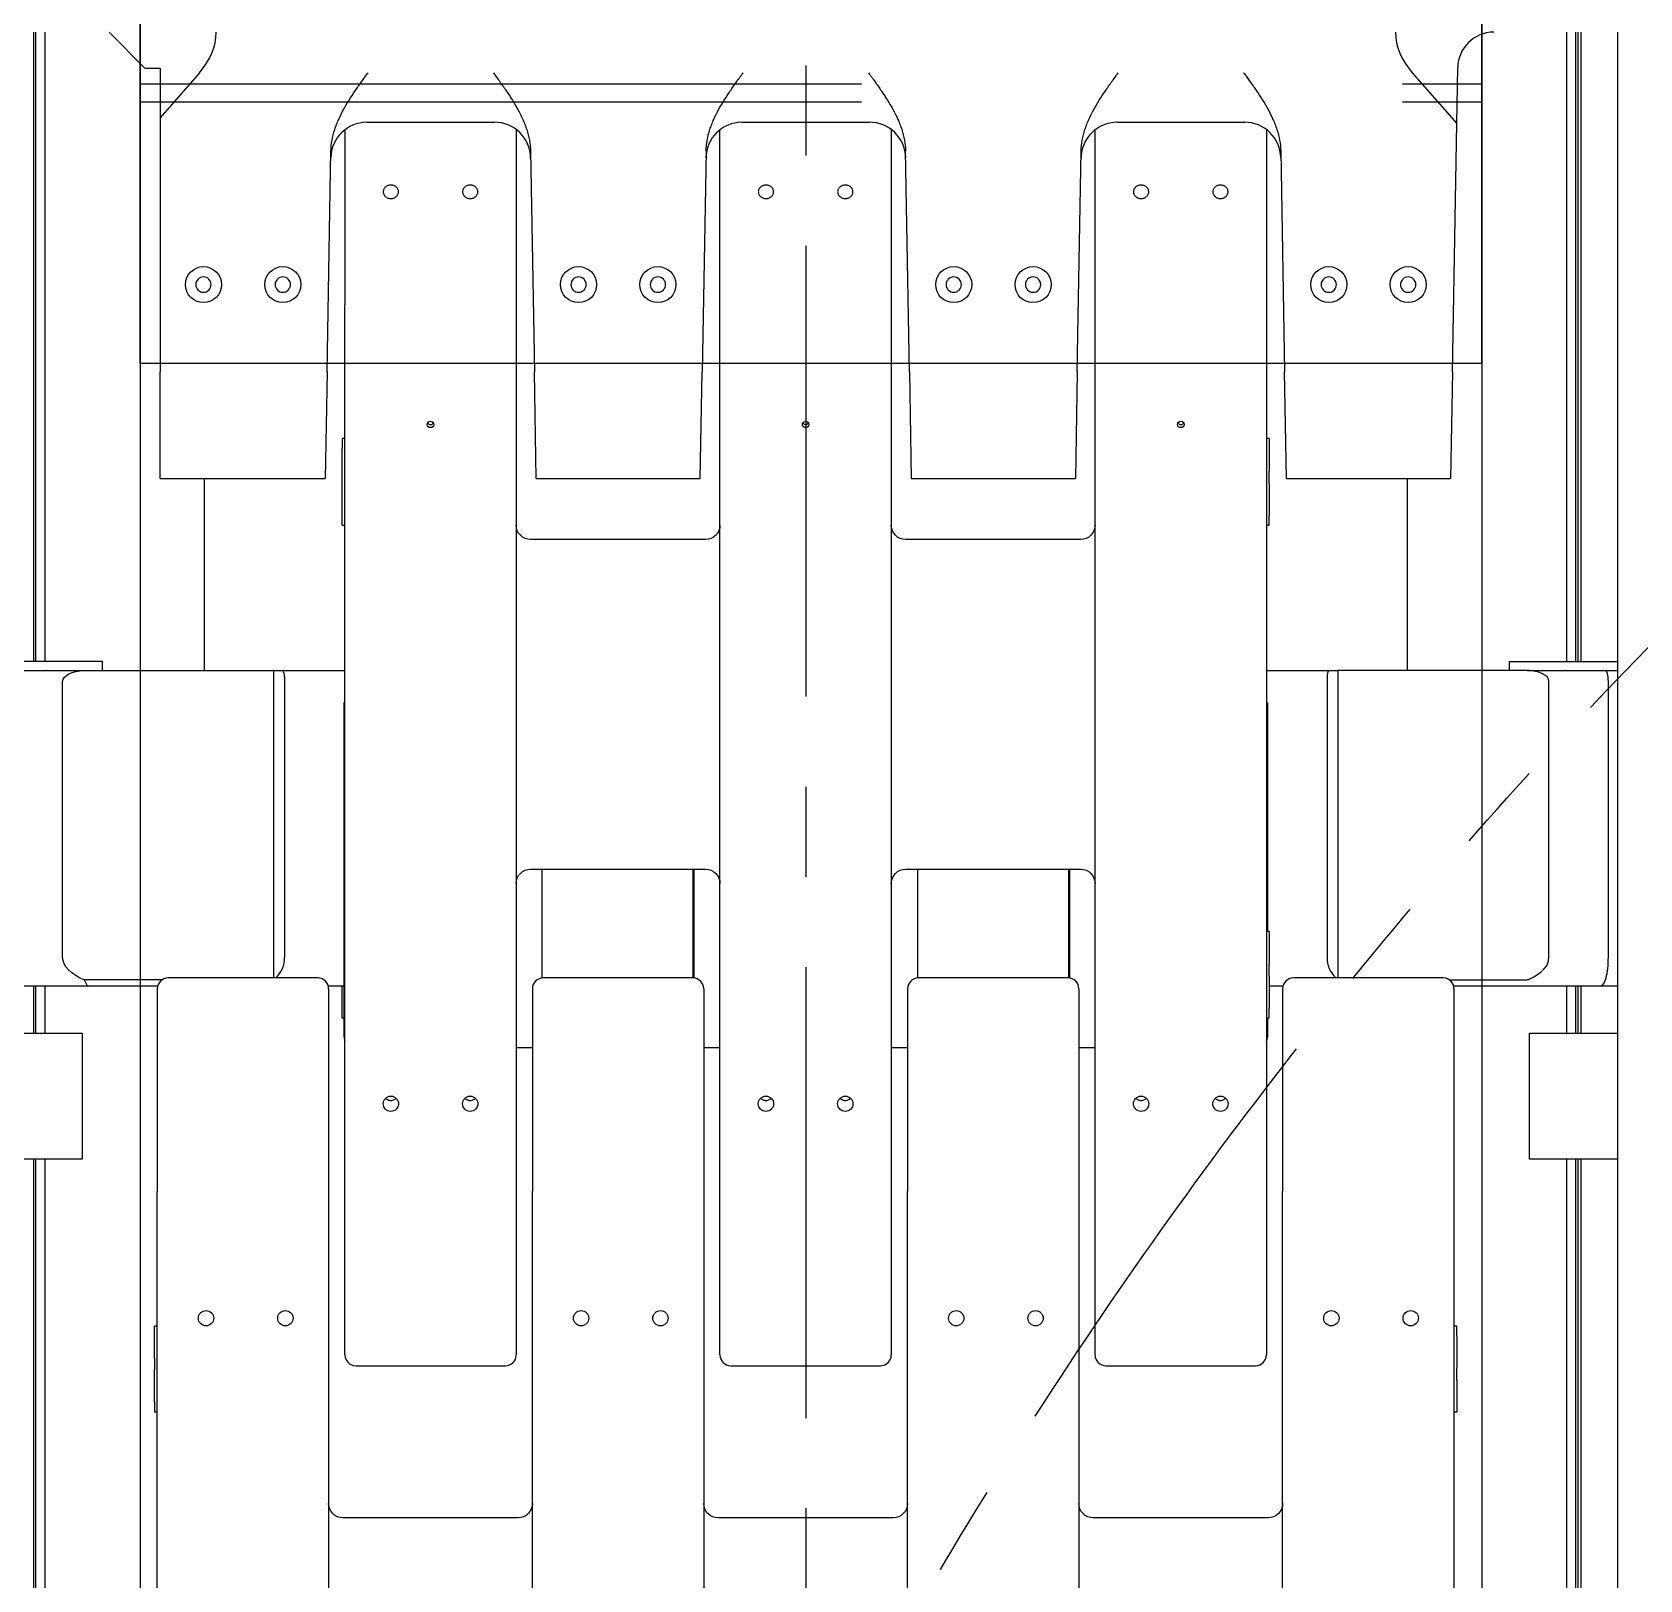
# Model space of a CAD drawing. Header units: millimetres. Extents: x 10462777 to 22643323, y 453826 to 1389191.
# Drawn here: x 11307912 to 11308803, y 599087 to 599945 of the extents above; entities that cross this region are included whole.
import ezdxf

# ---------------------------------------------------------------- set-up
doc = ezdxf.new("R2010")
doc.units = ezdxf.units.MM
doc.header["$LTSCALE"] = 200
doc.header["$MEASUREMENT"] = 0
for name, pattern in [('CENTER', [2, 1.25, -0.25, 0.25, -0.25]), ('DASHED', [3.5, 2, -1.5]), ('PHANTOM', [2.5, 1.25, -0.25, 0.25, -0.25, 0.25, -0.25])]:
    doc.linetypes.add(name, pattern=pattern)
doc.layers.get('0').update_dxf_attribs({"linetype": 'CONTINUOUS'})
doc.layers.add('1', color=1, linetype='CENTER')
doc.layers.add('2', color=2, linetype='CONTINUOUS')
doc.layers.add('LAYOUT', color=8, linetype='CONTINUOUS', lineweight=25)
doc.layers.add('TOP$23', color=7, linetype='CONTINUOUS', true_color=0xffffff)

# ---------------------------------------------------------------- blocks, each defined once
blk = doc.blocks.new('A$C7DA30AB0')
at = {"layer": 'LAYOUT', "color": 6, "linetype": 'PHANTOM'}
blk.add_circle((3030.45, 3025.99, 0), 2693.02, dxfattribs=at)

msp = doc.modelspace()

# ---------------------------------------------------------------- linework, layer by layer
at = {"layer": '1', "color": 23, "linetype": 'CENTER'}
msp.add_line((11308340.78353, 601826.84018, 0), (11308340.78353, 593861.87204, 0), dxfattribs=at)
at = {"layer": '2', "color": 252, "linetype": 'Continuous'}
for p, q in [((11307912.77745, 599596.28881, 0), (11307912.77745, 599945.25892, 0)), ((11307913.77747, 599596.30612, 0), (11307913.77747, 599945.2827, 0)), ((11307918.77754, 599945.2827, 0), (11307918.77754, 599596.30612, 0)), ((11308762.78953, 599596.30612, 0), (11308762.78953, 599945.2827, 0)), ((11308767.7896, 599596.30612, 0), (11308767.7896, 599945.2827, 0)), ((11308768.78961, 599945.25892, 0), (11308768.78961, 599596.28881, 0)), ((11308770.78964, 599596.25522, 0), (11308770.78964, 599945.2858, 0)), ((11308790.84243, 599945.27421, 0), (11308790.84243, 598594.84909, 0)), ((11308007.2788, 599591.29208, 0), (11308007.2788, 599697.80618, 0)), ((11308674.28827, 599697.80618, 0), (11308674.28827, 599591.29208, 0)), ((11308194.43145, 599481.16739, 0), (11308194.43145, 599420.79794, 0)), ((11308278.08264, 599481.16739, 0), (11308278.08264, 599420.84357, 0)), ((11308402.78441, 599481.16739, 0), (11308402.78441, 599420.83216, 0)), ((11308486.4356, 599481.16739, 0), (11308486.4356, 599420.84072, 0)), ((11307912.77745, 599390.26885, 0), (11307912.77745, 599416.27078, 0)), ((11307913.77747, 599390.30278, 0), (11307913.77747, 599416.30495, 0)), ((11307918.77754, 599416.30495, 0), (11307918.77754, 599390.30278, 0)), ((11307981.17843, 599414.84295, 0), (11307981.17843, 599302.40647, 0)), ((11308070.17969, 599420.84304, 0), (11307987.17851, 599420.84304, 0)), ((11308076.17977, 599414.84295, 0), (11308076.17977, 599302.40647, 0)), ((11308189.18138, 599414.84295, 0), (11308189.18138, 599302.40647, 0)), ((11308278.18264, 599420.84304, 0), (11308195.18147, 599420.84304, 0)), ((11308284.18273, 599414.84295, 0), (11308284.18273, 599302.40647, 0)), ((11308397.18433, 599414.84295, 0), (11308397.18433, 599302.40647, 0)), ((11308486.1856, 599420.84304, 0), (11308403.18442, 599420.84304, 0)), ((11308492.18568, 599414.84295, 0), (11308492.18568, 599302.40647, 0)), ((11308605.18729, 599414.84295, 0), (11308605.18729, 599302.40647, 0)), ((11308694.18855, 599420.84304, 0), (11308611.18737, 599420.84304, 0)), ((11308700.18864, 599414.84295, 0), (11308700.18864, 599302.40647, 0)), ((11308762.78953, 599390.30278, 0), (11308762.78953, 599416.30495, 0)), ((11308767.7896, 599390.30278, 0), (11308767.7896, 599416.30495, 0)), ((11308768.78961, 599416.27078, 0), (11308768.78961, 599390.26885, 0)), ((11308770.78964, 599390.25916, 0), (11308770.78964, 599416.25547, 0)), ((11307912.77745, 598594.85162, 0), (11307912.77745, 599320.24504, 0)), ((11307913.77747, 598927.0922, 0), (11307913.77747, 599320.30089, 0)), ((11307918.77754, 599320.30089, 0), (11307918.77754, 598927.0922, 0)), ((11308762.78953, 598927.0922, 0), (11308762.78953, 599320.30089, 0)), ((11308767.7896, 598927.0922, 0), (11308767.7896, 599320.30089, 0)), ((11308768.78961, 599320.24504, 0), (11308768.78961, 598594.85162, 0)), ((11308770.78964, 598594.84896, 0), (11308770.78964, 599320.27755, 0)), ((11307981.17843, 598710.86104, 0), (11307981.17843, 599302.40647, 0)), ((11308076.17977, 599302.40647, 0), (11308076.17977, 598710.86104, 0)), ((11308189.18138, 598710.86104, 0), (11308189.18138, 599302.40647, 0)), ((11308284.18273, 599302.40647, 0), (11308284.18273, 598710.86104, 0)), ((11308397.18433, 598710.86104, 0), (11308397.18433, 599302.40647, 0)), ((11308492.18568, 599302.40647, 0), (11308492.18568, 598710.86104, 0)), ((11308605.18729, 598710.86104, 0), (11308605.18729, 599302.40647, 0)), ((11308700.18864, 599302.40647, 0), (11308700.18864, 598710.86104, 0)), ((11307981.17843, 599227.70835, 0), (11307979.6784, 599227.70835, 0)), ((11307979.6784, 599227.67343, 0), (11307979.6784, 599227.70835, 0)), ((11307979.6784, 599210.11273, 0), (11307979.6784, 599227.67343, 0)), ((11308701.68866, 599227.70835, 0), (11308700.18864, 599227.70835, 0)), ((11308701.68866, 599222.35467, 0), (11308701.68866, 599227.70835, 0)), ((11308701.68866, 599222.35467, 0), (11308701.68866, 599204.45918, 0)), ((11307979.6784, 599210.11273, 0), (11307979.6784, 599203.50116, 0)), ((11307979.6784, 599185.60567, 0), (11307979.6784, 599203.50116, 0)), ((11308701.68866, 599197.84761, 0), (11308701.68866, 599204.45918, 0)), ((11308701.68866, 599197.84761, 0), (11308701.68866, 599180.28691, 0)), ((11307979.6784, 599185.60567, 0), (11307979.6784, 599180.25199, 0)), ((11307979.6784, 599180.25199, 0), (11307981.17843, 599180.25199, 0)), ((11308700.18864, 599180.25199, 0), (11308701.68866, 599180.25199, 0)), ((11308701.68866, 599180.28691, 0), (11308701.68866, 599180.25199, 0)), ((11308181.18127, 599121.50375, 0), (11308084.17989, 599121.50375, 0)), ((11308389.18422, 599121.50375, 0), (11308292.18284, 599121.50375, 0)), ((11308597.18718, 599121.50375, 0), (11308500.1858, 599121.50375, 0))]:
    msp.add_line(p, q, dxfattribs=at)
at = {"layer": '2', "color": 124, "linetype": 'Continuous'}
for p, q in [((11307954.45792, 599945.29672, 0), (11307974.32247, 599925.29644, 0)), ((11307974.32247, 599925.29644, 0), (11307982.67845, 599925.29644, 0)), ((11307982.67845, 599925.29644, 0), (11307982.67845, 599897.79702, 0)), ((11308004.50241, 599922.78226, 0), (11307982.67845, 599897.79702, 0)), ((11308677.06466, 599922.78226, 0), (11308701.72305, 599894.55202, 0)), ((11308701.72305, 599894.55202, 0), (11308702.26579, 599925.64549, 0)), ((11307982.67845, 599897.79702, 0), (11307982.67845, 599756.88864, 0)), ((11308097.3814, 599895.29601, 0), (11308168.17976, 599895.29601, 0)), ((11308305.38435, 599895.29601, 0), (11308376.18272, 599895.29601, 0)), ((11308513.38731, 599895.29601, 0), (11308584.18567, 599895.29601, 0)), ((11308699.32013, 599756.88864, 0), (11308701.72305, 599894.55202, 0)), ((11308085.1799, 599891.14432, 0), (11308085.1799, 599794.03751, 0)), ((11308180.18125, 599891.2955, 0), (11308180.18125, 599794.03751, 0)), ((11308293.18286, 599794.03751, 0), (11308293.18286, 599891.14432, 0)), ((11308388.18421, 599891.2955, 0), (11308388.18421, 599794.03751, 0)), ((11308501.18581, 599794.03751, 0), (11308501.18581, 599891.14432, 0)), ((11308596.18716, 599891.2955, 0), (11308596.18716, 599794.03751, 0)), ((11308075.31126, 599756.88864, 0), (11308077.45078, 599879.46131, 0)), ((11308188.11038, 599879.46131, 0), (11308190.2499, 599756.88864, 0)), ((11308285.45373, 599879.46131, 0), (11308283.31422, 599756.88864, 0)), ((11308398.25285, 599756.88864, 0), (11308396.11334, 599879.46131, 0)), ((11308491.31717, 599756.88864, 0), (11308493.45669, 599879.46131, 0)), ((11308604.11629, 599879.46131, 0), (11308606.2558, 599756.88864, 0)), ((11308085.1799, 599302.08429, 0), (11308085.1799, 599794.03751, 0)), ((11308180.18125, 599794.03751, 0), (11308180.18125, 599302.08429, 0)), ((11308293.18286, 599302.08429, 0), (11308293.18286, 599794.03751, 0)), ((11308388.18421, 599794.03751, 0), (11308388.18421, 599302.08429, 0)), ((11308501.18581, 599302.08429, 0), (11308501.18581, 599794.03751, 0)), ((11308596.18716, 599794.03751, 0), (11308596.18716, 599302.08429, 0)), ((11307982.67845, 599697.79321, 0), (11307982.67845, 599756.88864, 0)), ((11308075.31126, 599756.88864, 0), (11308074.27975, 599697.79321, 0)), ((11308191.28141, 599697.79321, 0), (11308190.2499, 599756.88864, 0)), ((11308282.2827, 599697.79321, 0), (11308283.31422, 599756.88864, 0)), ((11308398.25285, 599756.88864, 0), (11308399.28436, 599697.79321, 0)), ((11308491.31717, 599756.88864, 0), (11308490.28566, 599697.79321, 0)), ((11308607.28732, 599697.79321, 0), (11308606.2558, 599756.88864, 0)), ((11308699.32013, 599756.88864, 0), (11308698.28861, 599697.79321, 0)), ((11308085.1799, 599719.95554, 0), (11308083.67988, 599719.95554, 0)), ((11308083.67988, 599719.95554, 0), (11308083.67988, 599714.6209, 0)), ((11308597.68718, 599719.95554, 0), (11308596.18716, 599719.95554, 0)), ((11308597.68718, 599719.95554, 0), (11308597.68718, 599719.91852, 0)), ((11308597.68718, 599719.91852, 0), (11308597.68718, 599701.84042, 0)), ((11308083.67988, 599696.7317, 0), (11308083.67988, 599714.6209, 0)), ((11307982.67845, 599697.79321, 0), (11308074.27975, 599697.79321, 0)), ((11308191.28141, 599697.79321, 0), (11308282.2827, 599697.79321, 0)), ((11308399.28436, 599697.79321, 0), (11308490.28566, 599697.79321, 0)), ((11308597.68718, 599695.2119, 0), (11308597.68718, 599701.84042, 0)), ((11308607.28732, 599697.79321, 0), (11308698.28861, 599697.79321, 0)), ((11308083.67988, 599690.06616, 0), (11308083.67988, 599696.7317, 0)), ((11308083.67988, 599672.02507, 0), (11308083.67988, 599690.10318, 0)), ((11308597.68718, 599695.2119, 0), (11308597.68718, 599677.32269, 0)), ((11308083.67988, 599671.98806, 0), (11308083.67988, 599672.02507, 0)), ((11308083.67988, 599671.98806, 0), (11308085.1799, 599671.98806, 0)), ((11308596.18716, 599671.98806, 0), (11308597.68718, 599671.98806, 0)), ((11308597.68718, 599671.98806, 0), (11308597.68718, 599677.32269, 0)), ((11308285.18274, 599663.96541, 0), (11308188.18137, 599663.96541, 0)), ((11308493.1857, 599663.96541, 0), (11308396.18432, 599663.96541, 0)), ((11307950.77799, 599596.29177, 0), (11307890.72296, 599596.29177, 0)), ((11307897.38493, 599591.2917, 0), (11307940.68682, 599591.2917, 0)), ((11307920.14492, 599591.2917, 0), (11307919.77755, 599591.2917, 0)), ((11307940.68682, 599591.2917, 0), (11308045.77934, 599591.2917, 0)), ((11307950.77799, 599591.29157, 0), (11307950.77799, 599596.29177, 0)), ((11308045.77934, 599420.8443, 0), (11308045.77934, 599591.2917, 0)), ((11308045.77934, 599591.2917, 0), (11308050.82762, 599591.2917, 0)), ((11308050.82762, 599591.2917, 0), (11308068.77967, 599591.2917, 0)), ((11308079.36301, 599591.2917, 0), (11308085.18152, 599591.2917, 0)), ((11308596.18531, 599591.2917, 0), (11308602.20406, 599591.2917, 0)), ((11308612.7874, 599591.2917, 0), (11308630.73945, 599591.2917, 0)), ((11308630.73945, 599591.2917, 0), (11308635.78772, 599591.2917, 0)), ((11308635.78772, 599591.2917, 0), (11308635.78772, 599420.8443, 0)), ((11308740.88025, 599591.2917, 0), (11308635.78772, 599591.2917, 0)), ((11308730.78907, 599596.29177, 0), (11308730.78907, 599591.29157, 0)), ((11308730.78907, 599596.29177, 0), (11308790.83544, 599596.29177, 0)), ((11308740.88025, 599591.2917, 0), (11308784.18214, 599591.2917, 0)), ((11308761.78951, 599591.2917, 0), (11308761.42215, 599591.2917, 0)), ((11308784.18214, 599591.2917, 0), (11308790.84309, 599591.2917, 0)), ((11307928.68665, 599432.28944, 0), (11307928.68665, 599585.29161, 0)), ((11308051.77943, 599588.04887, 0), (11308051.77943, 599432.28944, 0)), ((11308629.78764, 599588.04887, 0), (11308629.78764, 599432.28944, 0)), ((11308752.88042, 599432.28944, 0), (11308752.88042, 599585.29161, 0)), ((11308785.78985, 599432.28944, 0), (11308785.78985, 599585.29161, 0)), ((11308084.7799, 599487.46476, 0), (11308084.7799, 599573.64087, 0)), ((11308596.78717, 599573.64087, 0), (11308596.78717, 599487.46476, 0)), ((11308084.7799, 599388.28881, 0), (11308084.7799, 599487.46476, 0)), ((11308596.78717, 599487.46476, 0), (11308596.78717, 599446.64676, 0)), ((11308188.18137, 599481.16776, 0), (11308285.18274, 599481.16776, 0)), ((11308278.78265, 599420.81103, 0), (11308278.78265, 599481.17184, 0)), ((11308396.18432, 599481.16776, 0), (11308493.1857, 599481.16776, 0)), ((11308487.13561, 599442.28958, 0), (11308487.13561, 599481.16736, 0)), ((11308487.13561, 599420.77253, 0), (11308487.13561, 599442.28958, 0)), ((11308597.68718, 599446.64819, 0), (11308596.18716, 599446.64819, 0)), ((11308597.68718, 599446.64819, 0), (11308597.68718, 599446.61117, 0)), ((11308597.68718, 599446.61117, 0), (11308597.68718, 599428.53307, 0)), ((11308597.68718, 599421.90455, 0), (11308597.68718, 599428.53307, 0)), ((11308597.68718, 599421.90455, 0), (11308597.68718, 599404.01534, 0)), ((11307943.36635, 599416.28921, 0), (11307900.06446, 599416.28921, 0)), ((11307983.79774, 599419.79926, 0), (11307940.68682, 599419.79926, 0)), ((11307981.35678, 599416.28921, 0), (11307943.36635, 599416.28921, 0)), ((11308084.7799, 599416.28921, 0), (11308076.00312, 599416.28921, 0)), ((11308083.67988, 599398.71772, 0), (11308083.67988, 599416.28908, 0)), ((11308605.36414, 599416.28921, 0), (11308597.68725, 599416.28921, 0)), ((11308697.56865, 599419.79926, 0), (11308739.87543, 599419.79926, 0)), ((11308738.20072, 599416.28921, 0), (11308700.0104, 599416.28921, 0)), ((11308781.50261, 599416.28921, 0), (11308738.20072, 599416.28921, 0)), ((11308790.84302, 599416.28921, 0), (11308781.50261, 599416.28921, 0)), ((11308597.68718, 599398.68071, 0), (11308597.68718, 599404.01534, 0)), ((11308083.67988, 599398.68071, 0), (11308083.67988, 599398.71772, 0)), ((11308083.67988, 599398.68071, 0), (11308084.77989, 599398.68071, 0)), ((11308596.18716, 599398.68071, 0), (11308597.68718, 599398.68071, 0)), ((11308596.78717, 599398.68089, 0), (11308596.78717, 599388.28881, 0)), ((11307890.72464, 599390.28884, 0), (11307939.52783, 599390.28884, 0)), ((11307939.52783, 599390.28884, 0), (11307939.52783, 599320.28785, 0)), ((11308742.03923, 599390.28884, 0), (11308790.84102, 599390.28884, 0)), ((11308742.03923, 599320.28785, 0), (11308742.03923, 599390.28884, 0)), ((11308180.181, 599382.28873, 0), (11308189.18086, 599382.28873, 0)), ((11308284.18448, 599382.28873, 0), (11308293.18429, 599382.28873, 0)), ((11308388.18321, 599382.28873, 0), (11308397.18302, 599382.28873, 0)), ((11308492.187, 599382.28873, 0), (11308501.18686, 599382.28873, 0)), ((11307939.52783, 599320.28785, 0), (11307890.72464, 599320.28785, 0)), ((11308790.84102, 599320.28785, 0), (11308742.03923, 599320.28785, 0)), ((11308085.1799, 599211.84007, 0), (11308085.1799, 599302.08429, 0)), ((11308180.18125, 599302.08429, 0), (11308180.18125, 599211.84007, 0)), ((11308293.18286, 599211.84007, 0), (11308293.18286, 599302.08429, 0)), ((11308388.18421, 599302.08429, 0), (11308388.18421, 599211.84007, 0)), ((11308501.18581, 599211.84007, 0), (11308501.18581, 599302.08429, 0)), ((11308596.18716, 599302.08429, 0), (11308596.18716, 599211.84007, 0)), ((11308091.17999, 599205.83998, 0), (11308174.18117, 599205.83998, 0)), ((11308299.18294, 599205.83998, 0), (11308382.18412, 599205.83998, 0)), ((11308507.1859, 599205.83998, 0), (11308590.18708, 599205.83998, 0))]:
    msp.add_line(p, q, dxfattribs=at)
for centre in [(11308006.77879, 599805.29474, 0), (11308050.77941, 599805.29474, 0), (11308214.78174, 599805.29474, 0), (11308258.78237, 599805.29474, 0), (11308422.7847, 599805.29474, 0), (11308466.78532, 599805.29474, 0), (11308630.78765, 599805.29474, 0), (11308674.78828, 599805.29474, 0)]:
    msp.add_circle(centre, 10.00014, dxfattribs=at)
at = {"layer": '2', "color": 124, "linetype": 'Continuous', "extrusion": (0, 0, -1)}
for centre in [(-11308006.77879, 599805.29474, 0), (-11308050.77941, 599805.29474, 0), (-11308214.78174, 599805.29474, 0), (-11308258.78237, 599805.29474, 0), (-11308422.7847, 599805.29474, 0), (-11308466.78532, 599805.29474, 0), (-11308630.78765, 599805.29474, 0), (-11308674.78828, 599805.29474, 0)]:
    msp.add_circle(centre, 4.25006, dxfattribs=at)
at = {"layer": '2', "color": 124, "linetype": 'Continuous'}
for centre, radius, start, end in [((11308722.26303, 599925.29644, 0), 20.00028, 90, 179.00000004), ((11308097.3814, 599875.29573, 0), 20.00028, 90.17483988, 179.00000004), ((11308168.17976, 599875.29573, 0), 20.00028, 0.99999996, 90.55291154), ((11308305.38435, 599875.29573, 0), 20.00028, 90.17483988, 179.00000004), ((11308376.18272, 599875.29573, 0), 20.00028, 0.99999996, 90.55291154), ((11308513.38731, 599875.29573, 0), 20.00028, 90.17483988, 179.00000004), ((11308584.18567, 599875.29573, 0), 20.00028, 0.99999996, 90.55291154), ((11308045.77934, 599588.04887, 0), 6.00009, 0, 32.71520273), ((11308635.78772, 599588.04887, 0), 6.00009, 147.28479727, 180), ((11308035.7792, 599432.28944, 0), 16.00023, 314.3255592, 0), ((11308645.78787, 599432.28944, 0), 16.00023, 180, 225.6744408), ((11308090.77998, 599388.28881, 0), 6.00009, 180, 201.04029934), ((11308590.78708, 599388.28881, 0), 6.00009, 334.15731167, 0), ((11308091.17999, 599211.84007, 0), 6.00009, 180, 270), ((11308174.18117, 599211.84007, 0), 6.00009, 270, 0), ((11308299.18294, 599211.84007, 0), 6.00009, 180, 270), ((11308382.18412, 599211.84007, 0), 6.00009, 270, 0), ((11308507.1859, 599211.84007, 0), 6.00009, 180, 270), ((11308590.18708, 599211.84007, 0), 6.00009, 270, 0)]:
    msp.add_arc(centre, radius, start, end, dxfattribs=at)
at = {"layer": '2', "color": 124, "linetype": 'Continuous', "extrusion": (0, 0, -1)}
for centre, start, end in [((-11308188.18137, 599671.96552, 0), 270, 0), ((-11308285.18274, 599671.96552, 0), 180, 270), ((-11308396.18432, 599671.96552, 0), 270, 0), ((-11308493.1857, 599671.96552, 0), 180, 270), ((-11308188.18137, 599473.16765, 0), 0, 90), ((-11308285.18274, 599473.16765, 0), 90, 180), ((-11308396.18432, 599473.16765, 0), 0, 90), ((-11308493.1857, 599473.16765, 0), 90, 180)]:
    msp.add_arc(centre, 8.00011, start, end, dxfattribs=at)
at = {"layer": '2', "color": 252, "linetype": 'Continuous'}
for centre, start, end in [((11307987.17851, 599414.84295, 0), 90, 180), ((11308070.17969, 599414.84295, 0), 0, 90), ((11308195.18147, 599414.84295, 0), 90, 180), ((11308278.18264, 599414.84295, 0), 0, 90), ((11308403.18442, 599414.84295, 0), 90, 180), ((11308486.1856, 599414.84295, 0), 0, 90), ((11308611.18737, 599414.84295, 0), 90, 180), ((11308694.18855, 599414.84295, 0), 0, 90)]:
    msp.add_arc(centre, 6.00009, start, end, dxfattribs=at)
at = {"layer": '2', "color": 252, "linetype": 'Continuous', "extrusion": (0, 0, -1)}
for centre, start, end in [((-11308084.17989, 599129.50386, 0), 270, 0), ((-11308181.18127, 599129.50386, 0), 180, 270), ((-11308292.18284, 599129.50386, 0), 270, 0), ((-11308389.18422, 599129.50386, 0), 180, 270), ((-11308500.1858, 599129.50386, 0), 270, 0), ((-11308597.18718, 599129.50386, 0), 180, 270)]:
    msp.add_arc(centre, 8.00011, start, end, dxfattribs=at)
at = {"layer": '2', "color": 124, "linetype": 'Continuous'}
for centre, major_axis, ratio, start_param, end_param in [((11307927.17512, 599945.29672, 0), (86.60377, 0), 0.577350269, 5.816103174, 6.283185307), ((11308754.39195, 599945.29672, 0), (86.60377, 0), 0.577350269, 3.141592654, 3.608674786), ((11308132.68058, 599729.55283, 0), (-1.80003, 0), 0.993830785, 0.519048081, 2.622539926), ((11308340.68353, 599729.55283, 0), (-1.80003, 0), 0.993830785, 0.519048081, 2.622539926), ((11308548.68649, 599729.55283, 0), (-1.80003, 0), 0.993830785, 0.519048081, 2.622539926), ((11308740.88025, 599585.29161, 0), (12.00017, 0), 0.5, 0, 1.570796327), ((11308784.18214, 599585.29161, 0), (0, -6.00009), 0.267949192, 1.570796327, 3.141592654), ((11308720.87997, 599432.28944, 0), (-32.00045, 0), 0.5, 2.289037441, 3.141592654), ((11308781.50261, 599432.28944, 0), (0, -16.00023), 0.267949192, 0, 1.570796327), ((11307943.36635, 599432.28944, 0), (0, -16.00023), 0.267949192, 5.608053774, 6.283185307)]:
    msp.add_ellipse(centre, major_axis=major_axis, ratio=ratio, start_param=start_param, end_param=end_param, dxfattribs=at)
for centre, major_axis in [((11308132.68058, 599727.7783, 0), (-1.80003, 0)), ((11308340.68353, 599727.7783, 0), (-1.80003, 0)), ((11308548.68649, 599727.7783, 0), (-1.80003, 0)), ((11308110.68026, 599351.11108, 0), (-4.25006, 0)), ((11308154.68089, 599351.11108, 0), (-4.25006, 0)), ((11308318.68322, 599351.11108, 0), (-4.25006, 0)), ((11308362.68384, 599351.11108, 0), (-4.25006, 0)), ((11308526.68617, 599351.11108, 0), (-4.25006, 0)), ((11308570.6868, 599351.11108, 0), (-4.25006, 0))]:
    msp.add_ellipse(centre, major_axis=major_axis, ratio=0.993830785, dxfattribs=at)
at = {"layer": '2', "color": 124, "linetype": 'Continuous', "extrusion": (0, 0, -1)}
for centre, major_axis, start_param, end_param in [((11307940.68682, 599585.29161, 0), (12.00017, 0), 3.141592654, 4.71238898), ((11307960.6871, 599432.28944, 0), (-32.00045, 0), 5.387520513, 6.283185307)]:
    msp.add_ellipse(centre, major_axis=major_axis, ratio=0.5, start_param=start_param, end_param=end_param, dxfattribs=at)
at = {"layer": '2', "color": 252, "linetype": 'Continuous'}
for centre in [(11308008.17881, 599232.16649, 0), (11308052.17943, 599232.16649, 0), (11308216.18176, 599232.16649, 0), (11308260.18239, 599232.16649, 0), (11308424.18472, 599232.16649, 0), (11308468.18534, 599232.16649, 0), (11308632.18767, 599232.16649, 0), (11308676.1883, 599232.16649, 0)]:
    msp.add_ellipse(centre, major_axis=(-4.25006, 0), ratio=0.994179885, dxfattribs=at)
at = {"layer": '2', "color": 124, "linetype": 'Continuous'}
for points, knots in [([(11308077.45078, 599879.46131, 0), (11308077.48597, 599881.47736, 0), (11308077.7047, 599883.46315, 0), (11308078.42766, 599887.38763, 0), (11308078.93278, 599889.32619, 0), (11308079.86668, 599892.20496, 0), (11308080.20827, 599893.16164, 0), (11308080.94146, 599895.05674, 0), (11308081.33197, 599895.99275, 0), (11308082.56602, 599898.77061, 0), (11308083.47185, 599900.58241, 0), (11308086.37821, 599905.92668, 0), (11308088.56675, 599909.36844, 0), (11308092.03113, 599914.44347, 0), (11308093.21656, 599916.12036, 0), (11308095.01817, 599918.62438, 0), (11308095.62263, 599919.45716, 0), (11308096.83567, 599921.12074, 0), (11308097.44344, 599921.95042, 0), (11308098.05308, 599922.78226, 0)], [0, 0, 0, 0, 0.125, 0.125, 0.25, 0.25, 0.3125, 0.3125, 0.375, 0.375, 0.5, 0.5, 0.75, 0.75, 0.875, 0.875, 0.9375, 0.9375, 1, 1, 1, 1]), ([(11308167.50808, 599922.78226, 0), (11308168.11772, 599921.95042, 0), (11308168.72549, 599921.12074, 0), (11308169.93853, 599919.45716, 0), (11308170.54298, 599918.62438, 0), (11308172.3446, 599916.12036, 0), (11308173.53003, 599914.44347, 0), (11308176.9944, 599909.36844, 0), (11308179.18295, 599905.92668, 0), (11308182.08931, 599900.58241, 0), (11308182.99513, 599898.77061, 0), (11308184.22919, 599895.99275, 0), (11308184.6197, 599895.05674, 0), (11308185.35289, 599893.16164, 0), (11308185.69448, 599892.20496, 0), (11308186.62838, 599889.32619, 0), (11308187.1335, 599887.38763, 0), (11308187.85646, 599883.46315, 0), (11308188.07519, 599881.47736, 0), (11308188.11038, 599879.46131, 0)], [0, 0, 0, 0, 0.0625, 0.0625, 0.125, 0.125, 0.25, 0.25, 0.5, 0.5, 0.625, 0.625, 0.6875, 0.6875, 0.75, 0.75, 0.875, 0.875, 1, 1, 1, 1]), ([(11308285.45373, 599879.46131, 0), (11308285.48892, 599881.47736, 0), (11308285.70765, 599883.46315, 0), (11308286.43062, 599887.38763, 0), (11308286.93573, 599889.32619, 0), (11308287.86963, 599892.20496, 0), (11308288.21122, 599893.16164, 0), (11308288.94441, 599895.05674, 0), (11308289.33492, 599895.99275, 0), (11308290.56898, 599898.77061, 0), (11308291.4748, 599900.58241, 0), (11308294.38116, 599905.92668, 0), (11308296.56971, 599909.36844, 0), (11308300.03409, 599914.44347, 0), (11308301.21952, 599916.12036, 0), (11308303.02113, 599918.62438, 0), (11308303.62558, 599919.45716, 0), (11308304.83862, 599921.12074, 0), (11308305.4464, 599921.95042, 0), (11308306.05603, 599922.78226, 0)], [0, 0, 0, 0, 0.125, 0.125, 0.25, 0.25, 0.3125, 0.3125, 0.375, 0.375, 0.5, 0.5, 0.75, 0.75, 0.875, 0.875, 0.9375, 0.9375, 1, 1, 1, 1]), ([(11308375.51103, 599922.78226, 0), (11308376.12067, 599921.95042, 0), (11308376.72845, 599921.12074, 0), (11308377.94148, 599919.45716, 0), (11308378.54594, 599918.62438, 0), (11308380.34755, 599916.12036, 0), (11308381.53298, 599914.44347, 0), (11308384.99736, 599909.36844, 0), (11308387.1859, 599905.92668, 0), (11308390.09226, 599900.58241, 0), (11308390.99809, 599898.77061, 0), (11308392.23214, 599895.99275, 0), (11308392.62265, 599895.05674, 0), (11308393.35585, 599893.16164, 0), (11308393.69744, 599892.20496, 0), (11308394.63133, 599889.32619, 0), (11308395.13645, 599887.38763, 0), (11308395.85942, 599883.46315, 0), (11308396.07815, 599881.47736, 0), (11308396.11334, 599879.46131, 0)], [0, 0, 0, 0, 0.0625, 0.0625, 0.125, 0.125, 0.25, 0.25, 0.5, 0.5, 0.625, 0.625, 0.6875, 0.6875, 0.75, 0.75, 0.875, 0.875, 1, 1, 1, 1]), ([(11308493.45669, 599879.46131, 0), (11308493.49188, 599881.47736, 0), (11308493.71061, 599883.46315, 0), (11308494.43357, 599887.38763, 0), (11308494.93869, 599889.32619, 0), (11308495.87259, 599892.20496, 0), (11308496.21418, 599893.16164, 0), (11308496.94737, 599895.05674, 0), (11308497.33788, 599895.99275, 0), (11308498.57193, 599898.77061, 0), (11308499.47776, 599900.58241, 0), (11308502.38412, 599905.92668, 0), (11308504.57266, 599909.36844, 0), (11308508.03704, 599914.44347, 0), (11308509.22247, 599916.12036, 0), (11308511.02408, 599918.62438, 0), (11308511.62854, 599919.45716, 0), (11308512.84157, 599921.12074, 0), (11308513.44935, 599921.95042, 0), (11308514.05899, 599922.78226, 0)], [0, 0, 0, 0, 0.125, 0.125, 0.25, 0.25, 0.3125, 0.3125, 0.375, 0.375, 0.5, 0.5, 0.75, 0.75, 0.875, 0.875, 0.9375, 0.9375, 1, 1, 1, 1]), ([(11308583.51399, 599922.78226, 0), (11308584.12363, 599921.95042, 0), (11308584.7314, 599921.12074, 0), (11308585.94444, 599919.45716, 0), (11308586.54889, 599918.62438, 0), (11308588.35051, 599916.12036, 0), (11308589.53594, 599914.44347, 0), (11308593.00031, 599909.36844, 0), (11308595.18886, 599905.92668, 0), (11308598.09522, 599900.58241, 0), (11308599.00104, 599898.77061, 0), (11308600.2351, 599895.99275, 0), (11308600.62561, 599895.05674, 0), (11308601.3588, 599893.16164, 0), (11308601.70039, 599892.20496, 0), (11308602.63429, 599889.32619, 0), (11308603.1394, 599887.38763, 0), (11308603.86237, 599883.46315, 0), (11308604.0811, 599881.47736, 0), (11308604.11629, 599879.46131, 0)], [0, 0, 0, 0, 0.0625, 0.0625, 0.125, 0.125, 0.25, 0.25, 0.5, 0.5, 0.625, 0.625, 0.6875, 0.6875, 0.75, 0.75, 0.875, 0.875, 1, 1, 1, 1]), ([(11308114.93033, 599856.8082, 0), (11308114.93033, 599856.56173, 0), (11308114.90277, 599856.31886, 0), (11308114.7948, 599855.84007, 0), (11308114.71308, 599855.60166, 0), (11308114.49974, 599855.14618, 0), (11308114.3692, 599854.92972, 0), (11308114.06078, 599854.51938, 0), (11308113.88128, 599854.32475, 0), (11308113.48919, 599853.97541, 0), (11308113.27524, 599853.81839, 0), (11308112.81067, 599853.54079, 0), (11308112.56333, 599853.42268, 0), (11308112.05194, 599853.23292, 0), (11308111.78412, 599853.15981, 0), (11308111.23551, 599853.06195, 0), (11308110.95973, 599853.03773, 0), (11308110.40533, 599853.03746, 0), (11308110.12377, 599853.0622, 0), (11308109.57867, 599853.15937, 0), (11308109.31373, 599853.23126, 0), (11308108.79914, 599853.42172, 0), (11308108.55025, 599853.54076, 0), (11308108.08966, 599853.81558, 0), (11308107.87498, 599853.97231, 0), (11308107.47807, 599854.32565, 0), (11308107.30187, 599854.517, 0), (11308106.99398, 599854.92576, 0), (11308106.8609, 599855.14595, 0), (11308106.64743, 599855.60169, 0), (11308106.56701, 599855.83569, 0), (11308106.4582, 599856.31565, 0), (11308106.4303, 599856.56342, 0), (11308106.43011, 599857.05033, 0), (11308106.4569, 599857.29178, 0), (11308106.56539, 599857.77068, 0), (11308106.64693, 599858.00502, 0), (11308106.85847, 599858.45036, 0), (11308106.98982, 599858.66469, 0), (11308107.30052, 599859.06841, 0), (11308107.47637, 599859.25378, 0), (11308107.86784, 599859.5928, 0), (11308108.08621, 599859.74776, 0), (11308108.54831, 599860.0142, 0), (11308108.79229, 599860.1267, 0), (11308109.30619, 599860.31042, 0), (11308109.57645, 599860.381, 0), (11308110.11974, 599860.47419, 0), (11308110.39565, 599860.49801, 0), (11308110.95629, 599860.4985, 0), (11308111.23356, 599860.475, 0), (11308111.77674, 599860.38267, 0), (11308112.04619, 599860.31283, 0), (11308112.56171, 599860.12952, 0), (11308112.80596, 599860.01728, 0), (11308113.26784, 599859.75201, 0), (11308113.4868, 599859.59728, 0), (11308113.87943, 599859.25847, 0), (11308114.05544, 599859.07348, 0), (11308114.36615, 599858.67144, 0), (11308114.49879, 599858.45613, 0), (11308114.71122, 599858.01112, 0), (11308114.79277, 599857.77863, 0), (11308114.90277, 599857.29803, 0), (11308114.93033, 599857.05467, 0), (11308114.93033, 599856.8082, 0)], [0, 0, 0, 0, 0.03125, 0.03125, 0.0625, 0.0625, 0.09375, 0.09375, 0.125, 0.125, 0.15625, 0.15625, 0.1875, 0.1875, 0.21875, 0.21875, 0.25, 0.25, 0.28125, 0.28125, 0.3125, 0.3125, 0.34375, 0.34375, 0.375, 0.375, 0.40625, 0.40625, 0.4375, 0.4375, 0.46875, 0.46875, 0.5, 0.5, 0.53125, 0.53125, 0.5625, 0.5625, 0.59375, 0.59375, 0.625, 0.625, 0.65625, 0.65625, 0.6875, 0.6875, 0.71875, 0.71875, 0.75, 0.75, 0.78125, 0.78125, 0.8125, 0.8125, 0.84375, 0.84375, 0.875, 0.875, 0.90625, 0.90625, 0.9375, 0.9375, 0.96875, 0.96875, 1, 1, 1, 1]), ([(11308158.93095, 599856.8082, 0), (11308158.93095, 599856.56173, 0), (11308158.90339, 599856.31886, 0), (11308158.79543, 599855.84007, 0), (11308158.7137, 599855.60166, 0), (11308158.50037, 599855.14618, 0), (11308158.36982, 599854.92972, 0), (11308158.06141, 599854.51938, 0), (11308157.88191, 599854.32475, 0), (11308157.48981, 599853.97541, 0), (11308157.27587, 599853.81839, 0), (11308156.8113, 599853.54079, 0), (11308156.56396, 599853.42268, 0), (11308156.05257, 599853.23292, 0), (11308155.78475, 599853.15981, 0), (11308155.23613, 599853.06195, 0), (11308154.96036, 599853.03773, 0), (11308154.40596, 599853.03746, 0), (11308154.1244, 599853.0622, 0), (11308153.57929, 599853.15937, 0), (11308153.31435, 599853.23126, 0), (11308152.79976, 599853.42172, 0), (11308152.55087, 599853.54076, 0), (11308152.09028, 599853.81558, 0), (11308151.8756, 599853.97231, 0), (11308151.4787, 599854.32565, 0), (11308151.3025, 599854.517, 0), (11308150.9946, 599854.92576, 0), (11308150.86153, 599855.14595, 0), (11308150.64805, 599855.60169, 0), (11308150.56763, 599855.83569, 0), (11308150.45882, 599856.31565, 0), (11308150.43093, 599856.56342, 0), (11308150.43073, 599857.05033, 0), (11308150.45752, 599857.29178, 0), (11308150.56602, 599857.77068, 0), (11308150.64756, 599858.00502, 0), (11308150.8591, 599858.45036, 0), (11308150.99045, 599858.66469, 0), (11308151.30115, 599859.06841, 0), (11308151.47699, 599859.25378, 0), (11308151.86847, 599859.5928, 0), (11308152.08684, 599859.74776, 0), (11308152.54893, 599860.0142, 0), (11308152.79291, 599860.1267, 0), (11308153.30681, 599860.31042, 0), (11308153.57707, 599860.381, 0), (11308154.12037, 599860.47419, 0), (11308154.39627, 599860.49801, 0), (11308154.95691, 599860.4985, 0), (11308155.23419, 599860.475, 0), (11308155.77737, 599860.38267, 0), (11308156.04682, 599860.31283, 0), (11308156.56234, 599860.12952, 0), (11308156.80658, 599860.01728, 0), (11308157.26846, 599859.75201, 0), (11308157.48743, 599859.59728, 0), (11308157.88005, 599859.25847, 0), (11308158.05607, 599859.07348, 0), (11308158.36678, 599858.67144, 0), (11308158.49941, 599858.45613, 0), (11308158.71184, 599858.01112, 0), (11308158.7934, 599857.77863, 0), (11308158.90339, 599857.29803, 0), (11308158.93095, 599857.05467, 0), (11308158.93095, 599856.8082, 0)], [0, 0, 0, 0, 0.03125, 0.03125, 0.0625, 0.0625, 0.09375, 0.09375, 0.125, 0.125, 0.15625, 0.15625, 0.1875, 0.1875, 0.21875, 0.21875, 0.25, 0.25, 0.28125, 0.28125, 0.3125, 0.3125, 0.34375, 0.34375, 0.375, 0.375, 0.40625, 0.40625, 0.4375, 0.4375, 0.46875, 0.46875, 0.5, 0.5, 0.53125, 0.53125, 0.5625, 0.5625, 0.59375, 0.59375, 0.625, 0.625, 0.65625, 0.65625, 0.6875, 0.6875, 0.71875, 0.71875, 0.75, 0.75, 0.78125, 0.78125, 0.8125, 0.8125, 0.84375, 0.84375, 0.875, 0.875, 0.90625, 0.90625, 0.9375, 0.9375, 0.96875, 0.96875, 1, 1, 1, 1]), ([(11308322.93328, 599856.8082, 0), (11308322.93328, 599856.56173, 0), (11308322.90572, 599856.31886, 0), (11308322.79776, 599855.84007, 0), (11308322.71603, 599855.60166, 0), (11308322.5027, 599855.14618, 0), (11308322.37215, 599854.92972, 0), (11308322.06374, 599854.51938, 0), (11308321.88424, 599854.32475, 0), (11308321.49214, 599853.97541, 0), (11308321.2782, 599853.81839, 0), (11308320.81363, 599853.54079, 0), (11308320.56629, 599853.42268, 0), (11308320.05489, 599853.23292, 0), (11308319.78708, 599853.15981, 0), (11308319.23846, 599853.06195, 0), (11308318.96269, 599853.03773, 0), (11308318.40829, 599853.03746, 0), (11308318.12673, 599853.0622, 0), (11308317.58162, 599853.15937, 0), (11308317.31668, 599853.23126, 0), (11308316.80209, 599853.42172, 0), (11308316.5532, 599853.54076, 0), (11308316.09261, 599853.81558, 0), (11308315.87793, 599853.97231, 0), (11308315.48103, 599854.32565, 0), (11308315.30483, 599854.517, 0), (11308314.99693, 599854.92576, 0), (11308314.86386, 599855.14595, 0), (11308314.65038, 599855.60169, 0), (11308314.56996, 599855.83569, 0), (11308314.46115, 599856.31565, 0), (11308314.43326, 599856.56342, 0), (11308314.43306, 599857.05033, 0), (11308314.45985, 599857.29178, 0), (11308314.56834, 599857.77068, 0), (11308314.64989, 599858.00502, 0), (11308314.86142, 599858.45036, 0), (11308314.99278, 599858.66469, 0), (11308315.30348, 599859.06841, 0), (11308315.47932, 599859.25378, 0), (11308315.8708, 599859.5928, 0), (11308316.08917, 599859.74776, 0), (11308316.55126, 599860.0142, 0), (11308316.79524, 599860.1267, 0), (11308317.30914, 599860.31042, 0), (11308317.5794, 599860.381, 0), (11308318.1227, 599860.47419, 0), (11308318.3986, 599860.49801, 0), (11308318.95924, 599860.4985, 0), (11308319.23652, 599860.475, 0), (11308319.7797, 599860.38267, 0), (11308320.04915, 599860.31283, 0), (11308320.56467, 599860.12952, 0), (11308320.80891, 599860.01728, 0), (11308321.27079, 599859.75201, 0), (11308321.48976, 599859.59728, 0), (11308321.88238, 599859.25847, 0), (11308322.0584, 599859.07348, 0), (11308322.36911, 599858.67144, 0), (11308322.50174, 599858.45613, 0), (11308322.71417, 599858.01112, 0), (11308322.79573, 599857.77863, 0), (11308322.90572, 599857.29803, 0), (11308322.93328, 599857.05467, 0), (11308322.93328, 599856.8082, 0)], [0, 0, 0, 0, 0.03125, 0.03125, 0.0625, 0.0625, 0.09375, 0.09375, 0.125, 0.125, 0.15625, 0.15625, 0.1875, 0.1875, 0.21875, 0.21875, 0.25, 0.25, 0.28125, 0.28125, 0.3125, 0.3125, 0.34375, 0.34375, 0.375, 0.375, 0.40625, 0.40625, 0.4375, 0.4375, 0.46875, 0.46875, 0.5, 0.5, 0.53125, 0.53125, 0.5625, 0.5625, 0.59375, 0.59375, 0.625, 0.625, 0.65625, 0.65625, 0.6875, 0.6875, 0.71875, 0.71875, 0.75, 0.75, 0.78125, 0.78125, 0.8125, 0.8125, 0.84375, 0.84375, 0.875, 0.875, 0.90625, 0.90625, 0.9375, 0.9375, 0.96875, 0.96875, 1, 1, 1, 1]), ([(11308366.9339, 599856.8082, 0), (11308366.9339, 599856.56173, 0), (11308366.90635, 599856.31886, 0), (11308366.79838, 599855.84007, 0), (11308366.71666, 599855.60166, 0), (11308366.50332, 599855.14618, 0), (11308366.37278, 599854.92972, 0), (11308366.06436, 599854.51938, 0), (11308365.88486, 599854.32475, 0), (11308365.49277, 599853.97541, 0), (11308365.27882, 599853.81839, 0), (11308364.81425, 599853.54079, 0), (11308364.56691, 599853.42268, 0), (11308364.05552, 599853.23292, 0), (11308363.7877, 599853.15981, 0), (11308363.23909, 599853.06195, 0), (11308362.96331, 599853.03773, 0), (11308362.40891, 599853.03746, 0), (11308362.12735, 599853.0622, 0), (11308361.58225, 599853.15937, 0), (11308361.3173, 599853.23126, 0), (11308360.80272, 599853.42172, 0), (11308360.55383, 599853.54076, 0), (11308360.09324, 599853.81558, 0), (11308359.87856, 599853.97231, 0), (11308359.48165, 599854.32565, 0), (11308359.30545, 599854.517, 0), (11308358.99756, 599854.92576, 0), (11308358.86448, 599855.14595, 0), (11308358.651, 599855.60169, 0), (11308358.57059, 599855.83569, 0), (11308358.46178, 599856.31565, 0), (11308358.43388, 599856.56342, 0), (11308358.43369, 599857.05033, 0), (11308358.46048, 599857.29178, 0), (11308358.56897, 599857.77068, 0), (11308358.65051, 599858.00502, 0), (11308358.86205, 599858.45036, 0), (11308358.9934, 599858.66469, 0), (11308359.3041, 599859.06841, 0), (11308359.47995, 599859.25378, 0), (11308359.87142, 599859.5928, 0), (11308360.08979, 599859.74776, 0), (11308360.55189, 599860.0142, 0), (11308360.79586, 599860.1267, 0), (11308361.30977, 599860.31042, 0), (11308361.58003, 599860.381, 0), (11308362.12332, 599860.47419, 0), (11308362.39923, 599860.49801, 0), (11308362.95987, 599860.4985, 0), (11308363.23714, 599860.475, 0), (11308363.78032, 599860.38267, 0), (11308364.04977, 599860.31283, 0), (11308364.56529, 599860.12952, 0), (11308364.80954, 599860.01728, 0), (11308365.27142, 599859.75201, 0), (11308365.49038, 599859.59728, 0), (11308365.88301, 599859.25847, 0), (11308366.05902, 599859.07348, 0), (11308366.36973, 599858.67144, 0), (11308366.50237, 599858.45613, 0), (11308366.7148, 599858.01112, 0), (11308366.79635, 599857.77863, 0), (11308366.90634, 599857.29803, 0), (11308366.9339, 599857.05467, 0), (11308366.9339, 599856.8082, 0)], [0, 0, 0, 0, 0.03125, 0.03125, 0.0625, 0.0625, 0.09375, 0.09375, 0.125, 0.125, 0.15625, 0.15625, 0.1875, 0.1875, 0.21875, 0.21875, 0.25, 0.25, 0.28125, 0.28125, 0.3125, 0.3125, 0.34375, 0.34375, 0.375, 0.375, 0.40625, 0.40625, 0.4375, 0.4375, 0.46875, 0.46875, 0.5, 0.5, 0.53125, 0.53125, 0.5625, 0.5625, 0.59375, 0.59375, 0.625, 0.625, 0.65625, 0.65625, 0.6875, 0.6875, 0.71875, 0.71875, 0.75, 0.75, 0.78125, 0.78125, 0.8125, 0.8125, 0.84375, 0.84375, 0.875, 0.875, 0.90625, 0.90625, 0.9375, 0.9375, 0.96875, 0.96875, 1, 1, 1, 1]), ([(11308530.93623, 599856.8082, 0), (11308530.93623, 599856.56173, 0), (11308530.90868, 599856.31886, 0), (11308530.80071, 599855.84007, 0), (11308530.71899, 599855.60166, 0), (11308530.50565, 599855.14618, 0), (11308530.37511, 599854.92972, 0), (11308530.06669, 599854.51938, 0), (11308529.88719, 599854.32475, 0), (11308529.4951, 599853.97541, 0), (11308529.28115, 599853.81839, 0), (11308528.81658, 599853.54079, 0), (11308528.56924, 599853.42268, 0), (11308528.05785, 599853.23292, 0), (11308527.79003, 599853.15981, 0), (11308527.24141, 599853.06195, 0), (11308526.96564, 599853.03773, 0), (11308526.41124, 599853.03746, 0), (11308526.12968, 599853.0622, 0), (11308525.58458, 599853.15937, 0), (11308525.31963, 599853.23126, 0), (11308524.80505, 599853.42172, 0), (11308524.55616, 599853.54076, 0), (11308524.09557, 599853.81558, 0), (11308523.88089, 599853.97231, 0), (11308523.48398, 599854.32565, 0), (11308523.30778, 599854.517, 0), (11308522.99989, 599854.92576, 0), (11308522.86681, 599855.14595, 0), (11308522.65333, 599855.60169, 0), (11308522.57292, 599855.83569, 0), (11308522.46411, 599856.31565, 0), (11308522.43621, 599856.56342, 0), (11308522.43602, 599857.05033, 0), (11308522.46281, 599857.29178, 0), (11308522.5713, 599857.77068, 0), (11308522.65284, 599858.00502, 0), (11308522.86438, 599858.45036, 0), (11308522.99573, 599858.66469, 0), (11308523.30643, 599859.06841, 0), (11308523.48228, 599859.25378, 0), (11308523.87375, 599859.5928, 0), (11308524.09212, 599859.74776, 0), (11308524.55422, 599860.0142, 0), (11308524.79819, 599860.1267, 0), (11308525.3121, 599860.31042, 0), (11308525.58236, 599860.381, 0), (11308526.12565, 599860.47419, 0), (11308526.40156, 599860.49801, 0), (11308526.9622, 599860.4985, 0), (11308527.23947, 599860.475, 0), (11308527.78265, 599860.38267, 0), (11308528.0521, 599860.31283, 0), (11308528.56762, 599860.12952, 0), (11308528.81187, 599860.01728, 0), (11308529.27375, 599859.75201, 0), (11308529.49271, 599859.59728, 0), (11308529.88534, 599859.25847, 0), (11308530.06135, 599859.07348, 0), (11308530.37206, 599858.67144, 0), (11308530.5047, 599858.45613, 0), (11308530.71713, 599858.01112, 0), (11308530.79868, 599857.77863, 0), (11308530.90867, 599857.29803, 0), (11308530.93623, 599857.05467, 0), (11308530.93623, 599856.8082, 0)], [0, 0, 0, 0, 0.03125, 0.03125, 0.0625, 0.0625, 0.09375, 0.09375, 0.125, 0.125, 0.15625, 0.15625, 0.1875, 0.1875, 0.21875, 0.21875, 0.25, 0.25, 0.28125, 0.28125, 0.3125, 0.3125, 0.34375, 0.34375, 0.375, 0.375, 0.40625, 0.40625, 0.4375, 0.4375, 0.46875, 0.46875, 0.5, 0.5, 0.53125, 0.53125, 0.5625, 0.5625, 0.59375, 0.59375, 0.625, 0.625, 0.65625, 0.65625, 0.6875, 0.6875, 0.71875, 0.71875, 0.75, 0.75, 0.78125, 0.78125, 0.8125, 0.8125, 0.84375, 0.84375, 0.875, 0.875, 0.90625, 0.90625, 0.9375, 0.9375, 0.96875, 0.96875, 1, 1, 1, 1]), ([(11308574.93686, 599856.8082, 0), (11308574.93686, 599856.56173, 0), (11308574.9093, 599856.31886, 0), (11308574.80134, 599855.84007, 0), (11308574.71961, 599855.60166, 0), (11308574.50628, 599855.14618, 0), (11308574.37573, 599854.92972, 0), (11308574.06732, 599854.51938, 0), (11308573.88782, 599854.32475, 0), (11308573.49572, 599853.97541, 0), (11308573.28178, 599853.81839, 0), (11308572.81721, 599853.54079, 0), (11308572.56987, 599853.42268, 0), (11308572.05847, 599853.23292, 0), (11308571.79066, 599853.15981, 0), (11308571.24204, 599853.06195, 0), (11308570.96627, 599853.03773, 0), (11308570.41187, 599853.03746, 0), (11308570.13031, 599853.0622, 0), (11308569.5852, 599853.15937, 0), (11308569.32026, 599853.23126, 0), (11308568.80567, 599853.42172, 0), (11308568.55678, 599853.54076, 0), (11308568.09619, 599853.81558, 0), (11308567.88151, 599853.97231, 0), (11308567.48461, 599854.32565, 0), (11308567.30841, 599854.517, 0), (11308567.00051, 599854.92576, 0), (11308566.86744, 599855.14595, 0), (11308566.65396, 599855.60169, 0), (11308566.57354, 599855.83569, 0), (11308566.46473, 599856.31565, 0), (11308566.43684, 599856.56342, 0), (11308566.43664, 599857.05033, 0), (11308566.46343, 599857.29178, 0), (11308566.57192, 599857.77068, 0), (11308566.65347, 599858.00502, 0), (11308566.865, 599858.45036, 0), (11308566.99636, 599858.66469, 0), (11308567.30706, 599859.06841, 0), (11308567.4829, 599859.25378, 0), (11308567.87438, 599859.5928, 0), (11308568.09275, 599859.74776, 0), (11308568.55484, 599860.0142, 0), (11308568.79882, 599860.1267, 0), (11308569.31272, 599860.31042, 0), (11308569.58298, 599860.381, 0), (11308570.12628, 599860.47419, 0), (11308570.40218, 599860.49801, 0), (11308570.96282, 599860.4985, 0), (11308571.2401, 599860.475, 0), (11308571.78328, 599860.38267, 0), (11308572.05273, 599860.31283, 0), (11308572.56825, 599860.12952, 0), (11308572.81249, 599860.01728, 0), (11308573.27437, 599859.75201, 0), (11308573.49334, 599859.59728, 0), (11308573.88596, 599859.25847, 0), (11308574.06198, 599859.07348, 0), (11308574.37269, 599858.67144, 0), (11308574.50532, 599858.45613, 0), (11308574.71775, 599858.01112, 0), (11308574.79931, 599857.77863, 0), (11308574.9093, 599857.29803, 0), (11308574.93686, 599857.05467, 0), (11308574.93686, 599856.8082, 0)], [0, 0, 0, 0, 0.03125, 0.03125, 0.0625, 0.0625, 0.09375, 0.09375, 0.125, 0.125, 0.15625, 0.15625, 0.1875, 0.1875, 0.21875, 0.21875, 0.25, 0.25, 0.28125, 0.28125, 0.3125, 0.3125, 0.34375, 0.34375, 0.375, 0.375, 0.40625, 0.40625, 0.4375, 0.4375, 0.46875, 0.46875, 0.5, 0.5, 0.53125, 0.53125, 0.5625, 0.5625, 0.59375, 0.59375, 0.625, 0.625, 0.65625, 0.65625, 0.6875, 0.6875, 0.71875, 0.71875, 0.75, 0.75, 0.78125, 0.78125, 0.8125, 0.8125, 0.84375, 0.84375, 0.875, 0.875, 0.90625, 0.90625, 0.9375, 0.9375, 0.96875, 0.96875, 1, 1, 1, 1]), ([(11308068.77967, 599591.2917, 0), (11308069.66289, 599591.2917, 0), (11308070.54552, 599591.2917, 0), (11308072.30979, 599591.2917, 0), (11308073.19141, 599591.2917, 0), (11308074.95418, 599591.2917, 0), (11308075.8353, 599591.2917, 0), (11308077.15743, 599591.2917, 0), (11308077.59822, 599591.2917, 0), (11308078.48021, 599591.2917, 0), (11308078.9214, 599591.2917, 0), (11308079.36301, 599591.2917, 0)], [0, 0, 0, 0, 0.25, 0.25, 0.5, 0.5, 0.75, 0.75, 0.875, 0.875, 1, 1, 1, 1]), ([(11308602.20406, 599591.2917, 0), (11308602.64808, 599591.2917, 0), (11308603.09008, 599591.2917, 0), (11308603.97222, 599591.2917, 0), (11308604.41231, 599591.2917, 0), (11308605.73149, 599591.2917, 0), (11308606.60955, 599591.2917, 0), (11308608.36809, 599591.2917, 0), (11308609.2485, 599591.2917, 0), (11308611.01415, 599591.2917, 0), (11308611.89936, 599591.2917, 0), (11308612.7874, 599591.2917, 0)], [0, 0, 0, 0, 0.125, 0.125, 0.25, 0.25, 0.5, 0.5, 0.75, 0.75, 1, 1, 1, 1]), ([(11308739.87543, 599419.79926, 0), (11308740.23199, 599419.79926, 0), (11308740.58226, 599419.83848, 0), (11308741.27144, 599419.98789, 0), (11308741.6118, 599420.0992, 0), (11308741.93823, 599420.24184, 0)], [0, 0, 0, 0, 0.5, 0.5, 1, 1, 1, 1]), ([(11308107.80888, 599354.15149, 0), (11308107.86434, 599354.09591, 0), (11308107.92163, 599354.04144, 0), (11308108.21034, 599353.78185, 0), (11308108.46483, 599353.59674, 0), (11308108.89134, 599353.35933, 0), (11308109.04071, 599353.28738, 0), (11308109.34683, 599353.16274, 0), (11308109.50457, 599353.10946, 0), (11308109.83006, 599353.02239, 0), (11308109.99928, 599352.98852, 0), (11308110.33743, 599352.94381, 0), (11308110.50713, 599352.93257, 0), (11308111.01812, 599352.93221, 0), (11308111.36419, 599352.97828, 0), (11308112.01406, 599353.15138, 0), (11308112.3265, 599353.28009, 0), (11308112.89255, 599353.59479, 0), (11308113.15282, 599353.78399, 0), (11308113.44559, 599354.04752, 0), (11308113.5071, 599354.10627, 0), (11308113.56645, 599354.1663, 0)], [0, 0, 0, 0, 0.039175444, 0.039175444, 0.192209367, 0.192209367, 0.268726328, 0.268726328, 0.345243289, 0.345243289, 0.421760251, 0.421760251, 0.498277212, 0.498277212, 0.651311135, 0.651311135, 0.804345058, 0.804345058, 0.957378981, 0.957378981, 1, 1, 1, 1]), ([(11308151.8095, 599354.15149, 0), (11308151.86496, 599354.09591, 0), (11308151.92226, 599354.04144, 0), (11308152.21096, 599353.78185, 0), (11308152.46545, 599353.59674, 0), (11308152.89196, 599353.35933, 0), (11308153.04134, 599353.28738, 0), (11308153.34746, 599353.16274, 0), (11308153.50519, 599353.10946, 0), (11308153.83068, 599353.02239, 0), (11308153.99991, 599352.98852, 0), (11308154.33805, 599352.94381, 0), (11308154.50775, 599352.93257, 0), (11308155.01875, 599352.93221, 0), (11308155.36481, 599352.97828, 0), (11308156.01469, 599353.15138, 0), (11308156.32713, 599353.28009, 0), (11308156.89318, 599353.59479, 0), (11308157.15345, 599353.78399, 0), (11308157.44621, 599354.04752, 0), (11308157.50772, 599354.10627, 0), (11308157.56708, 599354.1663, 0)], [0, 0, 0, 0, 0.039175444, 0.039175444, 0.192209366, 0.192209366, 0.268726328, 0.268726328, 0.345243289, 0.345243289, 0.421760251, 0.421760251, 0.498277212, 0.498277212, 0.651311135, 0.651311135, 0.804345058, 0.804345058, 0.957378981, 0.957378981, 1, 1, 1, 1]), ([(11308315.81183, 599354.15149, 0), (11308315.86729, 599354.09591, 0), (11308315.92458, 599354.04144, 0), (11308316.21329, 599353.78185, 0), (11308316.46778, 599353.59674, 0), (11308316.89429, 599353.35933, 0), (11308317.04367, 599353.28738, 0), (11308317.34979, 599353.16274, 0), (11308317.50752, 599353.10946, 0), (11308317.83301, 599353.02239, 0), (11308318.00224, 599352.98852, 0), (11308318.34038, 599352.94381, 0), (11308318.51008, 599352.93257, 0), (11308319.02108, 599352.93221, 0), (11308319.36714, 599352.97828, 0), (11308320.01702, 599353.15138, 0), (11308320.32946, 599353.28009, 0), (11308320.89551, 599353.59479, 0), (11308321.15578, 599353.78399, 0), (11308321.44854, 599354.04752, 0), (11308321.51005, 599354.10627, 0), (11308321.56941, 599354.1663, 0)], [0, 0, 0, 0, 0.039175444, 0.039175444, 0.192209366, 0.192209366, 0.268726328, 0.268726328, 0.345243289, 0.345243289, 0.421760251, 0.421760251, 0.498277212, 0.498277212, 0.651311135, 0.651311135, 0.804345058, 0.804345058, 0.957378981, 0.957378981, 1, 1, 1, 1]), ([(11308359.81246, 599354.15149, 0), (11308359.86792, 599354.09591, 0), (11308359.92521, 599354.04144, 0), (11308360.21392, 599353.78185, 0), (11308360.46841, 599353.59674, 0), (11308360.89492, 599353.35933, 0), (11308361.04429, 599353.28738, 0), (11308361.35041, 599353.16274, 0), (11308361.50815, 599353.10946, 0), (11308361.83364, 599353.02239, 0), (11308362.00286, 599352.98852, 0), (11308362.34101, 599352.94381, 0), (11308362.51071, 599352.93257, 0), (11308363.0217, 599352.93221, 0), (11308363.36777, 599352.97828, 0), (11308364.01764, 599353.15138, 0), (11308364.33008, 599353.28009, 0), (11308364.89613, 599353.59479, 0), (11308365.1564, 599353.78399, 0), (11308365.44916, 599354.04752, 0), (11308365.51068, 599354.10627, 0), (11308365.57003, 599354.1663, 0)], [0, 0, 0, 0, 0.039175444, 0.039175444, 0.192209366, 0.192209366, 0.268726328, 0.268726328, 0.345243289, 0.345243289, 0.421760251, 0.421760251, 0.498277212, 0.498277212, 0.651311135, 0.651311135, 0.804345058, 0.804345058, 0.957378981, 0.957378981, 1, 1, 1, 1]), ([(11308523.81479, 599354.15149, 0), (11308523.87025, 599354.09591, 0), (11308523.92754, 599354.04144, 0), (11308524.21625, 599353.78185, 0), (11308524.47074, 599353.59674, 0), (11308524.89725, 599353.35933, 0), (11308525.04662, 599353.28738, 0), (11308525.35274, 599353.16274, 0), (11308525.51048, 599353.10946, 0), (11308525.83597, 599353.02239, 0), (11308526.00519, 599352.98852, 0), (11308526.34333, 599352.94381, 0), (11308526.51304, 599352.93257, 0), (11308527.02403, 599352.93221, 0), (11308527.3701, 599352.97828, 0), (11308528.01997, 599353.15138, 0), (11308528.33241, 599353.28009, 0), (11308528.89846, 599353.59479, 0), (11308529.15873, 599353.78399, 0), (11308529.45149, 599354.04752, 0), (11308529.51301, 599354.10627, 0), (11308529.57236, 599354.1663, 0)], [0, 0, 0, 0, 0.039175444, 0.039175444, 0.192209367, 0.192209367, 0.268726328, 0.268726328, 0.345243289, 0.345243289, 0.421760251, 0.421760251, 0.498277212, 0.498277212, 0.651311135, 0.651311135, 0.804345058, 0.804345058, 0.957378981, 0.957378981, 1, 1, 1, 1]), ([(11308567.81541, 599354.15149, 0), (11308567.87087, 599354.09591, 0), (11308567.92816, 599354.04144, 0), (11308568.21687, 599353.78185, 0), (11308568.47136, 599353.59674, 0), (11308568.89787, 599353.35933, 0), (11308569.04725, 599353.28738, 0), (11308569.35337, 599353.16274, 0), (11308569.5111, 599353.10946, 0), (11308569.83659, 599353.02239, 0), (11308570.00582, 599352.98852, 0), (11308570.34396, 599352.94381, 0), (11308570.51366, 599352.93257, 0), (11308571.02466, 599352.93221, 0), (11308571.37072, 599352.97828, 0), (11308572.02059, 599353.15138, 0), (11308572.33304, 599353.28009, 0), (11308572.89909, 599353.59479, 0), (11308573.15936, 599353.78399, 0), (11308573.45212, 599354.04752, 0), (11308573.51363, 599354.10627, 0), (11308573.57299, 599354.1663, 0)], [0, 0, 0, 0, 0.039175444, 0.039175444, 0.192209366, 0.192209366, 0.268726328, 0.268726328, 0.345243289, 0.345243289, 0.421760251, 0.421760251, 0.498277212, 0.498277212, 0.651311135, 0.651311135, 0.804345058, 0.804345058, 0.957378981, 0.957378981, 1, 1, 1, 1])]:
    msp.add_open_spline(points, degree=3, knots=knots, dxfattribs=at)
at = {"layer": 'TOP$23', "linetype": 'Continuous'}
for p, q in [((11307971.66913, 600981.71124), (11307971.66913, 598196.71124)), ((11308715.66913, 600981.71124), (11308715.66913, 598196.71124)), ((11307971.66913, 599761.71124), (11307971.66913, 600061.71124)), ((11308715.66913, 599761.71124), (11308715.66913, 600061.71124)), ((11307971.66913, 599761.71124), (11308715.66913, 599761.71124))]:
    msp.add_line(p, q, dxfattribs=at)
at = {"layer": 'TOP$23', "linetype": 'DASHED'}
for p, q in [((11307971.66913, 599916.71124), (11308715.66913, 599916.71124)), ((11307971.66913, 599906.71124), (11308715.66913, 599906.71124))]:
    msp.add_line(p, q, dxfattribs=at)

# ---------------------------------------------------------------- block references
at = {"ltscale": 10, "rotation": 180}
msp.add_blockref('A$C7DA30AB0', (11313764.24811, 600747.76955, 0), dxfattribs=at)

doc.saveas('drawing.dxf')
